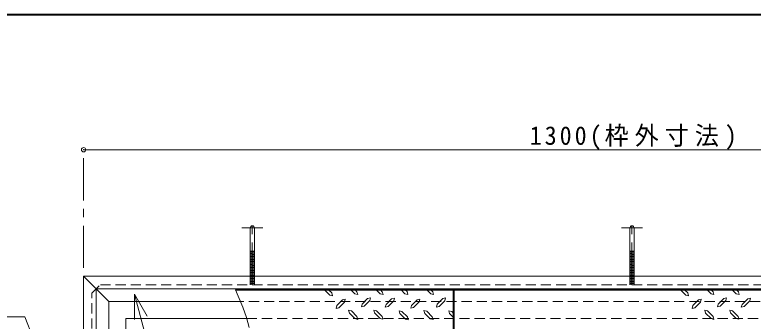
# Model space of a CAD drawing. Units: millimetres at full size, sheet at 1:10; details may follow other scales. Extents: x -2125 to 1925, y -1405 to 1405.
# Drawn here: x -1208 to -333, y 1042 to 1405 of the extents above; entities that cross this region are included whole.
import ezdxf

# ---------------------------------------------------------------- set-up
doc = ezdxf.new("R2010")
doc.units = ezdxf.units.MM
doc.header["$LTSCALE"] = 10
doc.header["$PDMODE"] = 32
doc.header["$PDSIZE"] = 5
doc.linetypes.add('CHAIN1', pattern=[8, 5, -1, 1, -1])
doc.linetypes.add('DASHED1', pattern=[1.8, 1.2, -0.6])
doc.layers.add('0-A', color=4, linetype='Continuous', lineweight=9)
doc.styles.add('ＭＳ ゴシック', font='')
doc.styles.get('ＭＳ ゴシック').set_extended_font_data('MS Gothic')

msp = doc.modelspace()

# ---------------------------------------------------------------- linework, layer by layer
at = {"layer": '0-A', "color": 1, "lineweight": 40}
for p, q in [((1925.2, 1405.02), (-2124.8, 1405.02)), ((-687.8, 745.02), (-687.8, 1079.02))]:
    msp.add_line(p, q, dxfattribs=at)
at = {"layer": '0-A'}
for p, q in [((-1126.8, 1245.02), (173.2, 1245.02)), ((-929.3, 1124.92), (-924.3, 1124.92)), ((-924.3, 1124.05), (-929.3, 1124.46)), ((-924.3, 1123.04), (-929.3, 1123.45)), ((-924.3, 1122.04), (-929.3, 1122.45)), ((-924.3, 1121.04), (-929.3, 1121.45)), ((-924.3, 1120.03), (-929.3, 1120.44)), ((-479.3, 1124.92), (-474.3, 1124.92)), ((-474.3, 1124.05), (-479.3, 1124.46)), ((-474.3, 1123.04), (-479.3, 1123.45)), ((-474.3, 1122.04), (-479.3, 1122.45)), ((-474.3, 1121.04), (-479.3, 1121.45)), ((-474.3, 1120.03), (-479.3, 1120.44)), ((-924.3, 1119.03), (-929.3, 1119.44)), ((-924.3, 1118.03), (-929.3, 1118.44)), ((-924.3, 1117.02), (-929.3, 1117.43)), ((-924.3, 1116.02), (-929.3, 1116.43)), ((-924.3, 1115.02), (-929.3, 1115.43)), ((-924.3, 1114.01), (-929.3, 1114.42)), ((-924.3, 1113.01), (-929.3, 1113.42)), ((-924.3, 1112.01), (-929.3, 1112.42)), ((-474.3, 1119.03), (-479.3, 1119.44)), ((-474.3, 1118.03), (-479.3, 1118.44)), ((-474.3, 1117.02), (-479.3, 1117.43)), ((-474.3, 1116.02), (-479.3, 1116.43)), ((-474.3, 1115.02), (-479.3, 1115.43)), ((-474.3, 1114.01), (-479.3, 1114.42)), ((-474.3, 1113.01), (-479.3, 1113.42)), ((-474.3, 1112.01), (-479.3, 1112.42)), ((-924.3, 1111), (-929.3, 1111.41)), ((-924.3, 1110), (-929.3, 1110.41)), ((-924.3, 1109), (-929.3, 1109.41)), ((-924.3, 1107.99), (-929.3, 1108.4)), ((-924.3, 1106.99), (-929.3, 1107.4)), ((-924.3, 1105.99), (-929.3, 1106.4)), ((-924.3, 1104.98), (-929.3, 1105.39)), ((-924.3, 1103.98), (-929.3, 1104.39)), ((-924.3, 1102.98), (-929.3, 1103.39)), ((-474.3, 1111), (-479.3, 1111.41)), ((-474.3, 1110), (-479.3, 1110.41)), ((-474.3, 1109), (-479.3, 1109.41)), ((-474.3, 1107.99), (-479.3, 1108.4)), ((-474.3, 1106.99), (-479.3, 1107.4)), ((-474.3, 1105.99), (-479.3, 1106.4)), ((-474.3, 1104.98), (-479.3, 1105.39)), ((-474.3, 1103.98), (-479.3, 1104.39)), ((-474.3, 1102.98), (-479.3, 1103.39)), ((-924.3, 1101.97), (-929.3, 1102.38)), ((-924.3, 1100.97), (-929.3, 1101.38)), ((-924.3, 1099.97), (-929.3, 1100.38)), ((-924.3, 1098.96), (-929.3, 1099.37)), ((-924.3, 1097.96), (-929.3, 1098.37)), ((-924.3, 1096.96), (-929.3, 1097.37)), ((-924.3, 1095.95), (-929.3, 1096.36)), ((-925.13, 1095.02), (-929.3, 1095.36)), ((-474.3, 1101.97), (-479.3, 1102.38)), ((-474.3, 1100.97), (-479.3, 1101.38)), ((-474.3, 1099.97), (-479.3, 1100.38)), ((-474.3, 1098.96), (-479.3, 1099.37)), ((-474.3, 1097.96), (-479.3, 1098.37)), ((-474.3, 1096.96), (-479.3, 1097.37)), ((-474.3, 1095.95), (-479.3, 1096.36)), ((-475.13, 1095.02), (-479.3, 1095.36)), ((-1111.8, 1080.02), (-1096.8, 1065.02)), ((-841.4, 1079.02), (-835.06, 1072.82)), ((-836.42, 1079.02), (-832.64, 1075.24)), ((-809.86, 1079.02), (-805.13, 1074.29)), ((-805.03, 1079.02), (-802.72, 1076.71)), ((-802.72, 1076.71), (-801.77, 1073.45)), ((-779.93, 1079.02), (-775.21, 1074.29)), ((-750.36, 1079.02), (-745.91, 1074.4)), ((-745.6, 1079.02), (-743.39, 1076.81)), ((-719.98, 1079.02), (-715.25, 1074.29)), ((-715.15, 1079.02), (-712.84, 1076.71)), ((-419.4, 1079.02), (-413.06, 1072.82)), ((-414.42, 1079.02), (-410.64, 1075.24)), ((-387.86, 1079.02), (-383.13, 1074.29)), ((-383.03, 1079.02), (-380.72, 1076.71)), ((-380.72, 1076.71), (-379.77, 1073.45)), ((-357.93, 1079.02), (-353.21, 1074.29)), ((-831.7, 1071.88), (-835.06, 1072.82)), ((-832.64, 1075.24), (-831.7, 1071.88)), ((-801.77, 1073.45), (-805.13, 1074.29)), ((-796.73, 1062.01), (-790.12, 1068.73)), ((-790.12, 1068.73), (-786.76, 1069.57)), ((-786.76, 1069.57), (-787.7, 1066.21)), ((-768.28, 1061.69), (-761.66, 1068.41)), ((-761.66, 1068.41), (-758.41, 1069.25)), ((-758.41, 1069.25), (-759.25, 1065.89)), ((-707.69, 1061.8), (-701.08, 1068.52)), ((-409.7, 1071.88), (-413.06, 1072.82)), ((-410.64, 1075.24), (-409.7, 1071.88)), ((-379.77, 1073.45), (-383.13, 1074.29)), ((-374.73, 1062.01), (-368.12, 1068.73)), ((-368.12, 1068.73), (-364.76, 1069.57)), ((-364.76, 1069.57), (-365.7, 1066.21)), ((-346.28, 1061.69), (-339.66, 1068.41)), ((-339.66, 1068.41), (-336.41, 1069.25)), ((-336.41, 1069.25), (-337.25, 1065.89)), ((-940.8, 1065.02), (-1096.8, 1065.02)), ((-1096.8, 917.99), (-1096.8, 1065.02)), ((-826.76, 1060.22), (-827.6, 1056.97)), ((-826.76, 1060.22), (-820.04, 1066.94)), ((-824.24, 1057.81), (-817.63, 1064.42)), ((-796.73, 1062.01), (-797.57, 1058.75)), ((-794.21, 1059.59), (-797.57, 1058.75)), ((-794.21, 1059.59), (-787.7, 1066.21)), ((-768.28, 1061.69), (-769.22, 1058.44)), ((-765.86, 1059.28), (-769.22, 1058.44)), ((-765.86, 1059.28), (-759.25, 1065.89)), ((-738.25, 1060.43), (-739.09, 1057.18)), ((-738.25, 1060.43), (-731.53, 1067.15)), ((-735.73, 1058.02), (-729.11, 1064.63)), ((-707.69, 1061.8), (-708.64, 1058.54)), ((-705.28, 1059.38), (-708.64, 1058.54)), ((-705.28, 1059.38), (-698.66, 1066)), ((-404.76, 1060.22), (-405.6, 1056.97)), ((-404.76, 1060.22), (-398.04, 1066.94)), ((-402.24, 1057.81), (-395.63, 1064.42)), ((-374.73, 1062.01), (-375.57, 1058.75)), ((-372.21, 1059.59), (-375.57, 1058.75)), ((-372.21, 1059.59), (-365.7, 1066.21)), ((-346.28, 1061.69), (-347.22, 1058.44)), ((-343.86, 1059.28), (-347.22, 1058.44)), ((-343.86, 1059.28), (-337.25, 1065.89)), ((-824.24, 1057.81), (-827.6, 1056.97)), ((-811.75, 1051.4), (-812.59, 1054.76)), ((-809.33, 1053.92), (-812.59, 1054.76)), ((-811.75, 1051.4), (-805.13, 1044.79)), ((-809.33, 1053.92), (-802.72, 1047.2)), ((-779.62, 1053.92), (-782.87, 1054.87)), ((-782.03, 1051.51), (-782.87, 1054.87)), ((-782.03, 1051.51), (-775.42, 1044.89)), ((-779.62, 1053.92), (-772.9, 1047.31)), ((-751.79, 1050.88), (-752.74, 1054.24)), ((-749.38, 1053.4), (-752.74, 1054.24)), ((-751.79, 1050.88), (-745.28, 1044.37)), ((-749.38, 1053.4), (-742.76, 1046.78)), ((-735.73, 1058.02), (-739.09, 1057.18)), ((-720.08, 1053.5), (-723.44, 1054.45)), ((-722.5, 1051.09), (-723.44, 1054.45)), ((-722.5, 1051.09), (-715.88, 1044.47)), ((-720.08, 1053.5), (-713.47, 1046.89)), ((-692.89, 1050.88), (-693.83, 1054.24)), ((-690.47, 1053.4), (-693.83, 1054.24)), ((-692.89, 1050.88), (-687.8, 1045.79)), ((-690.47, 1053.4), (-687.8, 1050.34)), ((-402.24, 1057.81), (-405.6, 1056.97)), ((-389.75, 1051.4), (-390.59, 1054.76)), ((-387.33, 1053.92), (-390.59, 1054.76)), ((-389.75, 1051.4), (-383.13, 1044.79)), ((-387.33, 1053.92), (-380.72, 1047.2)), ((-357.62, 1053.92), (-360.87, 1054.87)), ((-360.03, 1051.51), (-360.87, 1054.87)), ((-360.03, 1051.51), (-353.42, 1044.89)), ((-357.62, 1053.92), (-350.9, 1047.31)), ((-801.77, 1043.95), (-805.13, 1044.79)), ((-802.72, 1047.2), (-801.77, 1043.95)), ((-379.77, 1043.95), (-383.13, 1044.79)), ((-380.72, 1047.2), (-379.77, 1043.95))]:
    msp.add_line(p, q, dxfattribs=at)
at = {"layer": '0-A', "linetype": 'CHAIN1'}
for p, q in [((-1126.8, 1105.02), (-1126.8, 1245.02)), ((-926.8, 1085.02), (-926.8, 1164.92)), ((-476.8, 1085.02), (-476.8, 1164.92)), ((-939.3, 1152.42), (-914.3, 1152.42)), ((-489.3, 1152.42), (-464.3, 1152.42))]:
    msp.add_line(p, q, dxfattribs=at)
at = {"layer": '0-A', "color": 7, "lineweight": 18}
for p, q in [((-929.3, 1152.42), (-929.3, 1095.02)), ((-924.3, 1152.42), (-924.3, 1095.02)), ((-479.3, 1152.42), (-479.3, 1095.02)), ((-474.3, 1152.42), (-474.3, 1095.02)), ((-1126.8, 1095.02), (-1126.8, 745.02)), ((-1126.8, 1095.02), (-1111.8, 1080.02)), ((173.2, 1095.02), (-1126.8, 1095.02)), ((-1111.8, 1080.02), (-1111.8, 745.02)), ((158.2, 1080.02), (-1111.8, 1080.02)), ((-946.7, 1079.02), (-943.43, 1071.41)), ((-1066.45, 1073.9), (-1050.3, 1013.6)), ((-1066.45, 1073.9), (-1066.45, 1043.9)), ((-1066.45, 1073.9), (-1051.45, 1047.92)), ((-943.43, 1071.41), (-938.09, 1058.47)), ((-938.09, 1058.47), (-933.6, 1046.02)), ((-1196.43, 1046.89), (-1219.96, 1046.89)), ((-1176.26, 995.74), (-1196.43, 1046.89)), ((-933.6, 1046.02), (-930.47, 1034.38))]:
    msp.add_line(p, q, dxfattribs=at)
at = {"layer": '0-A', "linetype": 'DASHED1'}
for p, q in [((-929.3, 1095.02), (-929.3, 1085.02)), ((-924.3, 1093.95), (-929.3, 1094.36)), ((-924.3, 1094.95), (-925.13, 1095.02)), ((-924.3, 1095.02), (-924.3, 1085.02)), ((-479.3, 1095.02), (-479.3, 1085.02)), ((-474.3, 1093.95), (-479.3, 1094.36)), ((-474.3, 1094.95), (-475.13, 1095.02)), ((-474.3, 1095.02), (-474.3, 1085.02)), ((-924.3, 1092.94), (-929.3, 1093.35)), ((-924.3, 1091.94), (-929.3, 1092.35)), ((-924.3, 1090.94), (-929.3, 1091.35)), ((-924.3, 1089.93), (-929.3, 1090.34)), ((-924.3, 1088.93), (-929.3, 1089.34)), ((-924.3, 1087.93), (-929.3, 1088.34)), ((-924.3, 1086.92), (-929.3, 1087.33)), ((-924.3, 1085.92), (-929.3, 1086.33)), ((-925.54, 1085.02), (-929.3, 1085.33)), ((-474.3, 1092.94), (-479.3, 1093.35)), ((-474.3, 1091.94), (-479.3, 1092.35)), ((-474.3, 1090.94), (-479.3, 1091.35)), ((-474.3, 1089.93), (-479.3, 1090.34)), ((-474.3, 1088.93), (-479.3, 1089.34)), ((-474.3, 1087.93), (-479.3, 1088.34)), ((-474.3, 1086.92), (-479.3, 1087.33)), ((-474.3, 1085.92), (-479.3, 1086.33)), ((-475.54, 1085.02), (-479.3, 1085.33)), ((-1116.8, 1075.02), (-1106.8, 1085.02)), ((-1116.8, 745.02), (-1116.8, 1075.02)), ((143.2, 1065.02), (-940.8, 1065.02)), ((-933.33, 1045.02), (123.2, 1045.02))]:
    msp.add_line(p, q, dxfattribs=at)
at = {"layer": '0-A', "color": 5, "lineweight": 25}
msp.add_line((-946.7, 1079.02), (156.2, 1079.02), dxfattribs=at)
at = {"layer": '0-A', "linetype": 'DASHED1'}
msp.add_lwpolyline([(-1106.8, 1085.02), (153.2, 1085.02), (163.2, 1075.02)], dxfattribs=at)
at = {"layer": '0-A'}
for points in [[(-775, 1079.02), (-772.69, 1076.71), (-771.85, 1073.35), (-775.21, 1074.29)], [(-743.39, 1076.81), (-742.55, 1073.56), (-745.91, 1074.4)], [(-712.84, 1076.71), (-711.89, 1073.35), (-715.25, 1074.29)], [(-353, 1079.02), (-350.69, 1076.71), (-349.85, 1073.35), (-353.21, 1074.29)], [(-820.04, 1066.94), (-816.79, 1067.78), (-817.63, 1064.42)], [(-731.53, 1067.15), (-728.27, 1067.99), (-729.11, 1064.63)], [(-701.08, 1068.52), (-697.72, 1069.36), (-698.66, 1066)], [(-398.04, 1066.94), (-394.79, 1067.78), (-395.63, 1064.42)], [(-1076.8, 910.62), (-1076.8, 1045.02), (-933.33, 1045.02)], [(-772.9, 1047.31), (-772.06, 1044.05), (-775.42, 1044.89)], [(-742.76, 1046.78), (-741.92, 1043.42), (-745.28, 1044.37)], [(-713.47, 1046.89), (-712.52, 1043.63), (-715.88, 1044.47)], [(-350.9, 1047.31), (-350.06, 1044.05), (-353.42, 1044.89)]]:
    msp.add_lwpolyline(points, dxfattribs=at)
at = {"layer": '0-A', "color": 7, "lineweight": 18}
for centre in [(-926.8, 1152.42), (-476.8, 1152.42)]:
    msp.add_arc(centre, 2.5, 0, 180, dxfattribs=at)
at = {"layer": '0-A'}
msp.add_point((-1126.8, 1245.02), dxfattribs=at)

# ---------------------------------------------------------------- texts
at = {"layer": '0-A', "color": 7, "insert": (-598.05, 1245.02), "char_height": 21.99, "attachment_point": 7, "style": 'ＭＳ ゴシック'}
msp.add_mtext('\\T1.25;\\W0.95;1300(枠外寸法)', dxfattribs=at)

doc.saveas('drawing.dxf')
